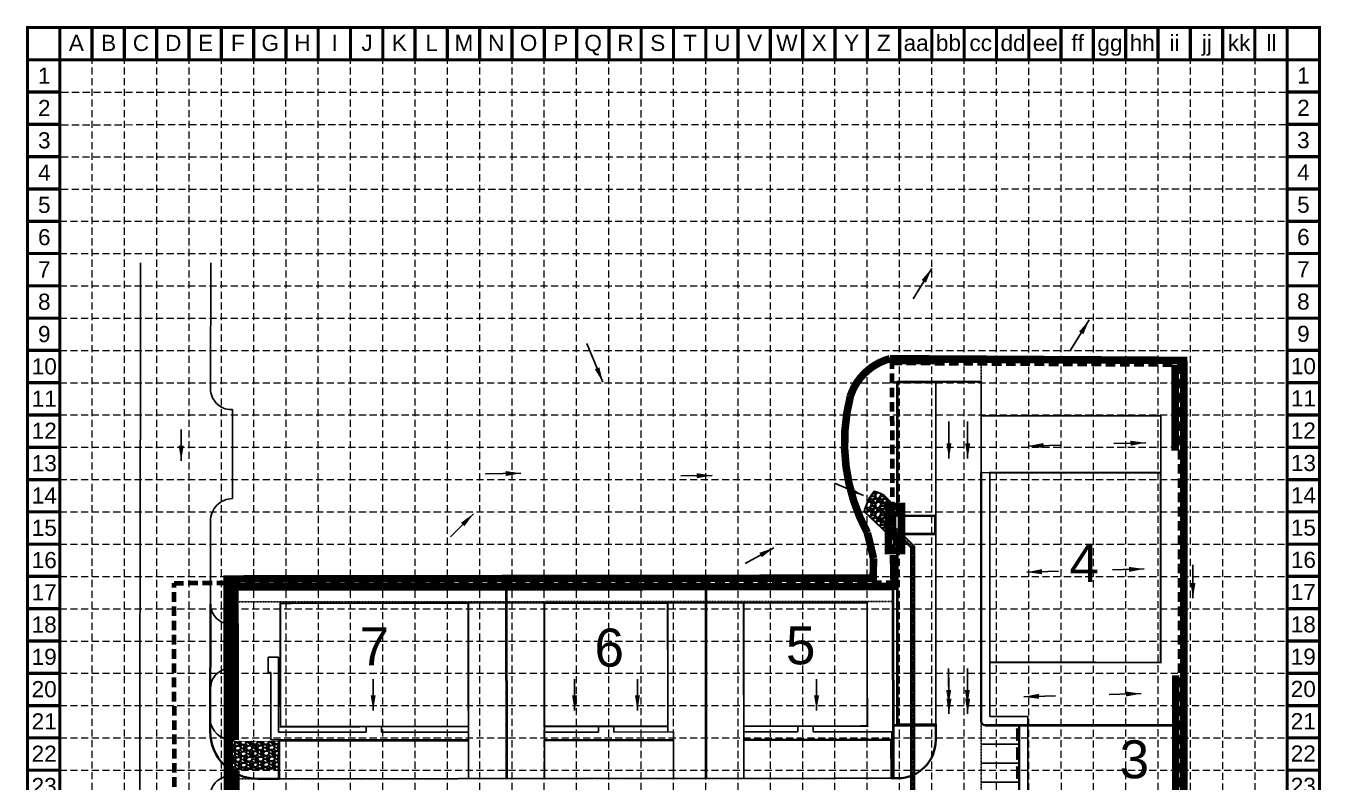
# Model space of a CAD drawing. Header units: inches. Extents: x 9013 to 9695, y 5495 to 6585.
# Drawn here: x 9013 to 9695, y 6187 to 6585 of the extents above; entities that cross this region are included whole.
import ezdxf
from ezdxf.enums import TextEntityAlignment as Align

# ---------------------------------------------------------------- set-up
doc = ezdxf.new("R2010")
doc.units = ezdxf.units.IN
doc.header["$MEASUREMENT"] = 0
for name, pattern in [('CENTER2', [1.125, 0.75, -0.125, 0.125, -0.125]), ('DASHED2', [0.375, 0.25, -0.125]), ('HIDDEN', [0.375, 0.25, -0.125]), ('HIDDEN2', [0.1875, 0.125, -0.0625])]:
    doc.linetypes.add(name, pattern=pattern)
for name, color, linetype in [('BASE', 7, 'Continuous'), ('e-pavement', 253, 'Continuous'), ('Easements Utility', 7, 'HIDDEN2'), ('F-pav-bc', 253, 'Continuous'), ('f-pav-edge-conc', 253, 'Continuous'), ('F-pav-fc', 253, 'Continuous'), ('F-pav-SIDEWALK', 253, 'Continuous'), ('GRID', 254, 'HIDDEN'), ('LEGEND', 7, 'Continuous'), ('LIMITS OF DISTURBANCE', 1, 'HIDDEN'), ('Lot No', 7, 'Continuous'), ('P-PARKING STRIPES', 7, 'Continuous'), ('p-pav-edge-conc', 7, 'Continuous'), ('P-PAV-SIDEWALK', 7, 'Continuous'), ('P-STM-CL', 6, 'CENTER2'), ('SILT FENCE', 200, 'Continuous')]:
    doc.layers.add(name, color=color, linetype=linetype)
for name, color, linetype, lineweight in [('Boundary', 5, 'Continuous', 100), ('Lot Lines', 2, 'Continuous', 40), ('P-DIR-FLOW-ARO', 7, 'Continuous', 30), ('P-PADS', 6, 'Continuous', 50), ('p-pav-fc', 1, 'Continuous', 35), ('P-RIPRAP', 253, 'Continuous', 30), ('P-STM', 4, 'Continuous', 30), ('P-STM-INLET', 4, 'Continuous', 30), ('ROW', 6, 'Continuous', 40), ('Site Conc', 7, 'Continuous', 40)]:
    doc.layers.add(name, color=color, linetype=linetype, lineweight=lineweight)
doc.styles.add('L80', font='simplex', dxfattribs={"height": 2.4})
doc.styles.get("Standard").update_dxf_attribs({"font": 'ARIAL.TTF'})
doc.dimstyles.get("Standard").update_dxf_attribs({"dimtxt": 0.18, "dimasz": 0.18, "dimexe": 0.18, "dimexo": 0.0625, "dimgap": 0.09, "dimtad": 0, "dimtih": 1, "dimtoh": 1, "dimdec": 4, "dimzin": 0, "dimdsep": 46, "dimtxsty": 'Standard', "dimcen": 0.09, "dimadec": 0, "dimazin": 0, "dimtfac": 1, "dimtdec": 4, "dimtofl": 0, "dimtmove": 0, "dimatfit": 3, "dimfxl": 0, "dimtolj": 1, "dimtzin": 0, "dimarcsym": 0})

# ---------------------------------------------------------------- blocks, each defined once
blk = doc.blocks.new('Wheel Stop')
at = {"color": 254, "lineweight": 15}
for p, q in [((24, -12), (96, -12)), ((24, -12), (24, -18)), ((24, -18), (96, -18)), ((26.7, -15), (92.8, -15)), ((96, -12), (96, -18))]:
    blk.add_line(p, q, dxfattribs=at)
for points in [[(24, -12), (26, -15), (24, -18)], [(96, -12), (94, -15), (96, -18)]]:
    blk.add_spline(points, degree=3, dxfattribs=at)

msp = doc.modelspace()

# ---------------------------------------------------------------- hatches: boundary and pattern name
at = {"layer": 'LEGEND'}
h = msp.add_hatch(dxfattribs=at)
h.set_pattern_fill('GRAVEL', color=4, scale=4.197874, angle=136.06574, style=0)
h.set_pattern_definition([(4.078545, (15015.09738, 8739.60406), (50.397924782, 3.906415511), [0.5647652, -55.911851]), (321.0354448, (15015.66072, 8739.64423), (-39.1891011944, 31.928442857), [0.9691547, -95.9462894]), (268.576145, (15016.41427, 8739.03479), (1.808469016, 62.379672199), [0.6833635, -67.653069]), (43.339445, (15018.32141, 8738.65462), (-61.275456247, -57.5482279705), [0.8825526, -87.3726904]), (68.899445, (15018.9633, 8739.26034), (-19.8362057675, -50.839626456), [0.8654127, -85.6759728]), (133.339445, (15019.27485, 8740.06772), (57.5482279705, -61.275456247), [0.8825526, -87.3726904]), (173.7599448, (15018.66914, 8740.7096), (68.4257509477, -7.6337086533), [1.1671307, -115.5458432]), (208.3210448, (15017.50892, 8740.83646), (-85.238982572, -46.1185287385), [1.1018915, -109.0872968]), (257.495345, (15016.53892, 8740.31371), (-13.6797025796, -62.600523107), [0.8855415, -87.6687035]), (311.302145, (15016.3472, 8739.44918), (-30.340866461, 35.06185307), [1.0109823, -49.5381141]), (358.4631448, (15017.01446, 8738.68969), (68.3153352897, -1.6980404827), [1.3074194, -129.434618]), (274.879845, (15015.35773, 8741.56835), (3.685581923, -38.526600445), [0.4462382, -44.1777693]), (307.534945, (15015.39569, 8741.12373), (-33.474273111, 43.910179225), [0.8489654, -84.047777]), (1.065745, (15015.913, 8740.4505), (2.9126222, 3.0230428), [0.5936675, -5.3430202]), (339.264345, (15015.775, 8739.88386), (-20.940454794, 8.51701793), [0.3197017, -31.6503525]), (67.867145, (15016.074, 8739.7707), (-5.71482307, -11.98174736), [0.4521236, -22.1541196]), (167.029545, (15016.24435, 8740.1895), (-14.89436933, 2.691766894), [0.73433, -23.743271]), (297.630845, (15015.5288, 8740.3543), (-3.13346836, 8.84828084), [0.5309933, -12.7438508]), (152.455245, (15017.82737, 8738.08135), (-38.96826763, 20.057115722), [0.7438632, -73.64265]), (206.411945, (15017.16782, 8738.42534), (44.130993278, 21.602995399), [0.62406, -61.7818219]), (69.264345, (15014.94623, 8739.7497), (-8.51701793, -20.940454794), [0.6393992, -31.330655]), (119.676245, (15015.17262, 8740.34767), (21.492582421, -38.195322673), [0.7438632, -73.64265]), (115.509745, (15019.6332, 8739.95564), (9.289983868, -20.609183342), [0.7173327, -35.149318]), (70.840845, (15019.32427, 8740.60304), (-16.923658463, -47.816554209), [0.6010432, -59.5033629]), (202.867145, (15017.8286, 8742.80186), (-20.609193295, -9.289961957), [0.6393992, -31.330655]), (153.419745, (15017.23947, 8742.5534), (50.950019102, -25.771931781), [0.7036938, -69.665496]), (205.509745, (15019.3099, 8741.37467), (20.609183342, 9.289983868), [0.3586663, -35.5079844]), (237.375645, (15018.01, 8742.6271), (-8.62745263, -15.00478401), [0.2140496, -21.1909888]), (302.029545, (15017.8946, 8742.4468), (-6.15651154, 11.7609014), [0.8654127, -16.442862]), (322.074745, (15018.35358, 8741.71315), (-33.143036918, 26.103172294), [0.8020038, -79.3982623]), (79.755845, (15016.5065, 8740.4616), (-2.8021954, -8.9587075), [0.6054258, -14.5302224]), (129.2229448, (15016.61415, 8741.05733), (-45.5664434735, 55.560667756), [1.0569994, -104.6427643]), (197.011145, (15015.94577, 8741.87617), (32.48051751, 9.510808831), [0.4321963, -42.7875594]), (226.065745, (15015.5325, 8741.7497), (0.1104206, -5.935663), [0.2518724, -3.9460014]), (256.322145, (15018.32666, 8741.5642), (8.296204214, 32.811770515), [0.5831854, -57.7355416]), (184.078545, (15018.18876, 8740.99755), (-50.397924782, -3.906415511), [1.1295303, -55.3470858]), (136.065745, (15017.062, 8740.9172), (-5.935663, -0.1104206), [1.0914472, -3.1064266]), (101.370545, (15016.2761, 8741.6745), (9.842026992, -50.287514966), [0.6637426, -65.7104692]), (30.120345, (15016.14524, 8742.3252), (14.67352699, 9.17954678), [0.6112188, -29.9497644]), (343.7117448, (15016.67393, 8742.63194), (86.564017506, -25.1093504), [0.995169, -98.5218906]), (311.4918448, (15017.62916, 8742.35282), (36.386939444, -40.88710438), [1.0528226, -104.22932])])
edge = h.paths.add_edge_path()
edge.add_line((9121.3, 6209.67), (9121.19, 6191.68))
edge.add_arc((9123.24, 6191.18), 2.11, 81.19417, 166.16769, ccw=False)
edge.add_line((9123.56, 6193.26), (9146.01, 6193.26))
edge.add_line((9146.01, 6193.26), (9146.04, 6208.15))
edge.add_line((9146.04, 6208.15), (9123.22, 6208.21))
edge.add_arc((9123.32, 6210.33), 2.13, 197.9891, 267.21927, ccw=False)
at = {"layer": 'P-RIPRAP'}
h = msp.add_hatch(dxfattribs=at)
h.set_pattern_fill('GRAVEL', color=1, scale=5, style=0)
h.set_pattern_definition([(228.0128, (3.6, 5), (-39.999991161, -45.000006708), [0.67268, -66.59544]), (184.9697, (3.15, 4.5), (60.0000052576, 4.999956535), [1.15434, -114.279625]), (132.5104, (2, 4.4), (49.999953592, -55.000043369), [0.81394, -80.58016]), (267.2737, (0.05, 3.15), (4.9999800886, 100.000001475), [1.05119, -104.06779]), (292.8337, (0, 2.1), (-25.000049527, 59.999982059), [1.030775, -102.046865]), (357.2737, (0.4, 1.15), (-100.000001475, 4.9999800886), [1.05119, -104.06779]), (37.6942, (1.45, 1.1), (-65.000036728, -49.9999520258), [1.390145, -137.624245]), (72.2553, (2.55, 1.95), (35.0000538135, 109.9999811562), [1.31244, -129.931605]), (121.4296, (2.95, 3.2), (-40.000041171, 64.9999751825), [1.05475, -104.420365]), (175.2364, (2.4, 4.1), (55.000004732, -4.999957663), [1.20416, -59.003815]), (222.3974, (1.2, 4.2), (-60.0000367554, -54.99996041), [1.55724, -154.166875]), (138.8141, (5, 3.1), (-35.000014734, 29.999986567), [0.531505, -52.61922]), (171.4692, (4.6, 3.45), (64.999991424, -10.00003955), [1.011185, -100.107555]), (225, (3.6, 3.6), (-6e-16, -5.0000015), [0.707105, -6.36396]), (203.1986, (3.25, 4.2), (24.999998653, 10.000006626), [0.38079, -37.698075]), (291.8014, (2.9, 4.05), (-4.99999955, 15.000001365), [0.538515, -26.38731]), (30.9638, (3.1, 3.55), (14.99999011, 10.00001242), [0.874645, -28.280115]), (161.5651, (3.85, 4), (10.00000217, -4.99999202), [0.632455, -15.178935]), (16.3895, (0, 4.05), (50.000010992, 14.999963549), [0.886, -87.714225]), (70.3462, (0.85, 4.3), (-19.999976237, -55.000010678), [0.743305, -73.58704]), (293.1986, (3.85, 5), (-10.000006626, 24.999998653), [0.761575, -37.31729]), (343.6105, (4.15, 4.3), (-50.000010992, 14.999963549), [0.886, -87.714225]), (339.444, (0, 0.95), (-25.000009223, 9.999979982), [0.8544, -41.86562]), (294.7751, (0.8, 0.65), (-24.999960946, 55.000017109), [0.71589, -70.873215]), (66.8014, (3.9, 0), (10.000006626, 24.999998653), [0.761575, -37.31729]), (17.354, (4.2, 0.7), (-65.0000100955, -19.999972511), [0.838155, -82.97712]), (69.444, (1.45, 0), (-9.999979982, -25.000009223), [0.4272, -42.29282]), (101.3099, (3.6, 0), (-4.99998816, 20.00000376), [0.25495, -25.240145]), (165.9638, (3.55, 0.25), (15.00000273, -4.99999029), [1.030775, -19.58475]), (186.009, (2.55, 0.5), (49.9999987545, 4.9999965874), [0.95525, -94.569615]), (303.6901, (3.1, 3.1), (-5.00000667, 9.99999779), [0.72111, -17.306645]), (353.1572, (3.5, 2.5), (84.9999968274, -10.0000399896), [1.25897, -124.637815]), (60.9454, (4.75, 2.35), (-20.000000136, -35.000001923), [0.51478, -50.96337]), (90, (5, 2.8), (-5, 5), [0.3, -4.7]), (120.2564, (2.45, 0.65), (19.999974434, -35.000012279), [0.69462, -68.7676]), (48.0128, (2.1, 1.25), (39.999991161, 45.000006708), [1.34536, -65.92276]), (0, (3, 2.25), (5, 5), [1.3, -3.7]), (325.3048, (4.3, 2.25), (-49.999971295, 35.000043048), [0.79057, -78.26637]), (254.0546, (4.95, 1.8), (-4.999999446, -20.000000633), [0.72801, -35.67254]), (207.646, (4.75, 1.1), (-94.999979036, -50.000038566), [1.185325, -117.34737]), (175.4261, (3.7, 0.55), (-65.0000027916, 4.9999740058), [1.253995, -124.14537])])
edge = h.paths.add_edge_path()
edge.add_arc((9457.41, 6327.33), 12.55, 9.04443, 80.73875)
edge.add_arc((9476.53, 6324.41), 22.95, 138.17034, 167.66485)
edge.add_line((9454.11, 6329.31), (9469.84, 6314.34))
edge.add_line((9469.84, 6314.34), (9469.8, 6329.3))

# ---------------------------------------------------------------- linework, layer by layer
at = {"layer": 'BASE', "color": 9}
msp.add_line((9030.53, 6567.21), (9676.87, 6567.21), dxfattribs=at)
at = {"layer": 'BASE', "const_width": 1.7}
for points in [[(9030.53, 6584.22), (9013.53, 6584.22)], [(9030.53, 6584.22), (9030.53, 6567.21)], [(9047.54, 6584.22), (9047.54, 6567.21)], [(9064.55, 6584.22), (9064.55, 6567.21)], [(9081.56, 6584.22), (9081.56, 6567.21)], [(9098.57, 6584.22), (9098.57, 6567.21)], [(9115.58, 6584.22), (9115.58, 6567.21)], [(9132.59, 6584.22), (9132.59, 6567.21)], [(9149.6, 6584.22), (9149.6, 6567.21)], [(9166.61, 6584.22), (9166.61, 6567.21)], [(9183.61, 6584.22), (9183.61, 6567.21)], [(9200.62, 6584.22), (9200.62, 6567.21)], [(9217.63, 6584.22), (9217.63, 6567.21)], [(9234.64, 6584.22), (9234.64, 6567.21)], [(9251.65, 6584.22), (9251.65, 6567.21)], [(9268.66, 6584.22), (9268.66, 6567.21)], [(9285.67, 6584.22), (9285.67, 6567.21)], [(9302.68, 6584.22), (9302.68, 6567.21)], [(9319.69, 6584.22), (9319.69, 6567.21)], [(9336.69, 6584.22), (9336.69, 6567.21)], [(9353.7, 6584.22), (9353.7, 6567.21)], [(9370.71, 6584.22), (9370.71, 6567.21)], [(9387.72, 6584.22), (9387.72, 6567.21)], [(9404.73, 6584.22), (9404.73, 6567.21)], [(9421.74, 6584.22), (9421.74, 6567.21)], [(9438.75, 6584.22), (9438.75, 6567.21)], [(9455.76, 6584.22), (9455.76, 6567.21)], [(9472.77, 6584.22), (9472.77, 6567.21)], [(9489.77, 6584.22), (9489.77, 6567.21)], [(9506.78, 6584.22), (9506.78, 6567.21)], [(9523.79, 6584.22), (9523.79, 6567.21)], [(9540.8, 6584.22), (9540.8, 6567.21)], [(9557.81, 6584.22), (9557.81, 6567.21)], [(9574.82, 6584.22), (9574.82, 6567.21)], [(9591.83, 6584.22), (9591.83, 6567.21)], [(9608.84, 6584.22), (9608.84, 6567.21)], [(9625.85, 6584.22), (9625.85, 6567.21)], [(9642.86, 6584.22), (9642.86, 6567.21)], [(9659.86, 6584.22), (9659.86, 6567.21)], [(9676.87, 6584.22), (9676.87, 6567.21)], [(9030.53, 6567.21), (9013.53, 6567.21)], [(9693.88, 6567.21), (9676.87, 6567.21)], [(9030.53, 6550.2), (9013.53, 6550.2)], [(9693.88, 6550.2), (9676.87, 6550.2)], [(9030.53, 6533.19), (9013.53, 6533.19)], [(9693.88, 6533.19), (9676.87, 6533.19)], [(9030.53, 6516.18), (9013.53, 6516.18)], [(9693.88, 6516.18), (9676.87, 6516.18)], [(9030.53, 6499.17), (9013.53, 6499.17)], [(9693.88, 6499.17), (9676.87, 6499.17)], [(9030.53, 6482.16), (9013.53, 6482.16)], [(9693.88, 6482.16), (9676.87, 6482.16)], [(9030.53, 6465.15), (9013.53, 6465.15)], [(9693.88, 6465.15), (9676.87, 6465.15)], [(9030.53, 6448.14), (9013.53, 6448.14)], [(9693.88, 6448.14), (9676.87, 6448.14)], [(9030.53, 6431.13), (9013.53, 6431.13)], [(9693.88, 6431.13), (9676.87, 6431.13)], [(9030.53, 6414.13), (9013.53, 6414.13)], [(9693.88, 6414.13), (9676.87, 6414.13)], [(9030.53, 6397.12), (9013.53, 6397.12)], [(9693.88, 6397.12), (9676.87, 6397.12)], [(9030.53, 6380.11), (9013.53, 6380.11)], [(9693.88, 6380.11), (9676.87, 6380.11)], [(9030.53, 6363.1), (9013.53, 6363.1)], [(9693.88, 6363.1), (9676.87, 6363.1)], [(9030.53, 6346.09), (9013.53, 6346.09)], [(9693.88, 6346.09), (9676.87, 6346.09)], [(9030.53, 6329.08), (9013.53, 6329.08)], [(9693.88, 6329.08), (9676.87, 6329.08)], [(9030.53, 6312.07), (9013.53, 6312.07)], [(9693.88, 6312.07), (9676.87, 6312.07)], [(9030.53, 6295.06), (9013.53, 6295.06)], [(9693.88, 6295.06), (9676.87, 6295.06)], [(9030.53, 6278.05), (9013.53, 6278.05)], [(9693.88, 6278.05), (9676.87, 6278.05)], [(9030.53, 6261.05), (9013.53, 6261.05)], [(9693.88, 6261.05), (9676.87, 6261.05)], [(9030.53, 6244.04), (9013.53, 6244.04)], [(9693.88, 6244.04), (9676.87, 6244.04)], [(9030.53, 6227.03), (9013.53, 6227.03)], [(9693.88, 6227.03), (9676.87, 6227.03)], [(9030.53, 6210.02), (9013.53, 6210.02)], [(9693.88, 6210.02), (9676.87, 6210.02)], [(9030.53, 6193.01), (9013.53, 6193.01)], [(9693.88, 6193.01), (9676.87, 6193.01)]]:
    msp.add_lwpolyline(points, dxfattribs=at)
for points in [[(9693.88, 5495.64), (9693.88, 6584.22), (9013.53, 6584.22), (9013.53, 5495.64)], [(9676.87, 5512.65), (9676.87, 6567.21), (9030.53, 6567.21), (9030.53, 5512.65)]]:
    msp.add_lwpolyline(points, close=True, dxfattribs=at)
at = {"layer": 'Boundary', "color": 7, "linetype": 'DASHED2', "ltscale": 20}
for p, q in [((9469.16, 6291.93), (9468.87, 6407.62)), ((9468.87, 6407.62), (9620.29, 6406.71)), ((9620.29, 6406.71), (9620.23, 5831.12)), ((9090.68, 6291.6), (9469.16, 6291.93)), ((9090.97, 6176.74), (9090.68, 6291.6))]:
    msp.add_line(p, q, dxfattribs=at)
at = {"layer": 'e-pavement', "color": 7}
for p, q in [((9121.48, 6336.07), (9121.47, 6382.94)), ((9121.27, 6246.65), (9121.31, 6270.12)), ((9121.35, 6189.97), (9121.21, 6208.94))]:
    msp.add_line(p, q, dxfattribs=at)
for points in [[(9072.98, 6460.32), (9072.95, 6408.25), (9072.85, 6325.66), (9072.62, 6226.26), (9072.66, 6105.8), (9072.68, 5923.85), (9072.52, 5812.85)], [(9109.92, 6324.26), (9109.92, 6324.53)], [(9109.92, 6280.44), (9109.92, 6324.26), (9109.92, 6324.26)], [(9109.76, 6219.37), (9109.92, 6236.29), (9109.92, 6236.29)]]:
    msp.add_lwpolyline(points, dxfattribs=at)
for points in [[(9121.47, 6382.94), (9120.89, 6382.94, -0.414687), (9109.89, 6393.96), (9109.98, 6460.32)], [(9121.31, 6270.12), (9121.14, 6270.1, -0.437677), (9109.92, 6280.44, -0.434558)]]:
    msp.add_lwpolyline(points, format="xyb", dxfattribs=at)
for centre, radius, start, end in [((9121.59, 6324.41), 11.67, 90.54423, 180.73304), ((9120.46, 6236.13), 10.54, 85.6058, 179.14361), ((9120.73, 6220.13), 10.99, 183.96133, 272.04583), ((9120.5, 6179.14), 10.84, 85.7966, 176.3846)]:
    msp.add_arc(centre, radius, start, end, dxfattribs=at)
at = {"layer": 'Easements Utility'}
for p, q in [((9515.79, 6407.34), (9515.77, 6218.73)), ((9468.81, 6397.62), (9515.79, 6397.34)), ((9491.79, 6397.49), (9491.77, 6208.73)), ((9120.71, 6281.63), (9469.19, 6281.93)), ((9515.77, 6218.69), (9515.73, 5860.95)), ((9120.94, 6188.43), (9471.78, 6188.74))]:
    msp.add_line(p, q, dxfattribs=at)
msp.add_arc((9471.77, 6208.74), 20, 270.04983, 359.99448, dxfattribs=at)
at = {"layer": 'F-pav-bc', "color": 7}
for p, q in [((9491.29, 6326.73), (9491.28, 6317.73)), ((9491.27, 6216.73), (9471.27, 6216.73)), ((9145.74, 6208.95), (9245.74, 6209.04)), ((9146.24, 6208.45), (9245.74, 6208.54)), ((9285.74, 6209.07), (9353.74, 6209.13)), ((9390.74, 6209.17), (9468.74, 6209.23)), ((9468.75, 6189.23), (9468.73, 6213.23))]:
    msp.add_line(p, q, dxfattribs=at)
at = {"layer": 'f-pav-edge-conc', "color": 7}
for p, q in [((9610.28, 6379.72), (9516.28, 6379.73)), ((9610.28, 6379.64), (9610.28, 6349.64)), ((9610.28, 6349.72), (9516.28, 6349.73)), ((9245.67, 6281.04), (9285.67, 6281.07)), ((9245.75, 6188.54), (9245.67, 6281.04)), ((9285.75, 6188.57), (9285.67, 6281.07)), ((9350.64, 6281.13), (9390.64, 6281.16)), ((9350.73, 6213.13), (9350.67, 6281.13)), ((9390.75, 6188.67), (9390.67, 6281.16)), ((9353.75, 6188.63), (9353.73, 6213.13))]:
    msp.add_line(p, q, dxfattribs=at)
at = {"layer": 'F-pav-fc', "color": 7}
for p, q in [((9489.79, 6408.07), (9471.79, 6408.07)), ((9491.79, 6407.23), (9471.79, 6407.23)), ((9471.29, 6397.73), (9471.29, 6326.73)), ((9491.79, 6397.73), (9471.29, 6397.73)), ((9471.79, 6397.23), (9471.79, 6327.23)), ((9491.79, 6397.23), (9471.79, 6397.23)), ((9491.29, 6326.73), (9471.29, 6326.73)), ((9491.79, 6327.23), (9471.79, 6327.23)), ((9491.79, 6327.23), (9491.78, 6317.23)), ((9471.28, 6317.73), (9471.27, 6216.73)), ((9491.28, 6317.73), (9471.28, 6317.73)), ((9471.78, 6317.23), (9471.77, 6217.23)), ((9491.78, 6317.23), (9471.78, 6317.23)), ((9491.27, 6217.23), (9471.77, 6217.23)), ((9145.75, 6188.95), (9145.74, 6208.95)), ((9146.25, 6188.95), (9146.24, 6208.45)), ((9285.74, 6208.57), (9353.74, 6208.63)), ((9390.74, 6208.67), (9468.24, 6208.73)), ((9468.25, 6189.23), (9468.24, 6208.73))]:
    msp.add_line(p, q, dxfattribs=at)
at = {"layer": 'F-pav-SIDEWALK', "color": 7}
for p, q in [((9520.28, 6349.65), (9520.27, 6221.23)), ((9140.2, 6252.45), (9140.2, 6244.45)), ((9140.2, 6252.45), (9145.7, 6252.45)), ((9145.7, 6252.45), (9145.73, 6212.95)), ((9140.2, 6244.45), (9141.7, 6244.45)), ((9141.7, 6244.45), (9141.74, 6208.95)), ((9540.27, 6221.23), (9520.27, 6221.23)), ((9540.27, 6221.23), (9540.27, 6216.73)), ((9191.85, 6215.99), (9199.85, 6216)), ((9191.85, 6215.99), (9191.85, 6212.99)), ((9199.85, 6216), (9199.85, 6213)), ((9314.23, 6216.1), (9322.23, 6216.11)), ((9314.23, 6216.1), (9314.23, 6213.1)), ((9322.23, 6216.11), (9322.23, 6213.11)), ((9419.23, 6216.19), (9427.23, 6216.2)), ((9419.23, 6216.19), (9419.23, 6213.19)), ((9427.23, 6216.2), (9427.23, 6213.2)), ((9141.74, 6208.95), (9145.74, 6208.95)), ((9145.73, 6212.95), (9191.85, 6212.99)), ((9199.85, 6213), (9245.73, 6213.04)), ((9285.73, 6213.07), (9314.23, 6213.1)), ((9285.73, 6213.07), (9314.23, 6213.1)), ((9322.23, 6213.11), (9353.49, 6213.13)), ((9322.23, 6213.11), (9353.73, 6213.13)), ((9390.73, 6213.17), (9419.23, 6213.19)), ((9390.73, 6213.17), (9419.23, 6213.19)), ((9427.23, 6213.2), (9468.73, 6213.23)), ((9427.23, 6213.2), (9458.49, 6213.22)), ((9469.43, 6209.48), (9469.43, 6213.48))]:
    msp.add_line(p, q, dxfattribs=at)
at = {"layer": 'GRID', "color": 252, "linetype": 'HIDDEN', "lineweight": 0, "ltscale": 15}
for p, q in [((9047.7, 5580.69), (9047.61, 6566.57)), ((9064.78, 5580.69), (9064.57, 6566.56)), ((9081.74, 5580.69), (9081.58, 6566.51)), ((9098.84, 5580.68), (9098.57, 6566.49)), ((9115.69, 5580.68), (9115.62, 6566.62)), ((9132.59, 5580.68), (9132.65, 6566.59)), ((9149.73, 5580.68), (9149.64, 6566.53)), ((9166.8, 5580.67), (9166.63, 6566.54)), ((9183.67, 5580.67), (9183.68, 6566.53)), ((9200.73, 5580.67), (9200.71, 6566.53)), ((9217.63, 5580.66), (9217.67, 6566.52)), ((9234.65, 5580.66), (9234.75, 6566.5)), ((9251.65, 5580.66), (9251.65, 6567.21)), ((9268.66, 5580.66), (9268.66, 6567.21)), ((9285.67, 5580.65), (9285.67, 6567.21)), ((9302.68, 5580.65), (9302.68, 6567.21)), ((9319.69, 5580.65), (9319.69, 6567.21)), ((9336.69, 5580.65), (9336.69, 6567.21)), ((9353.7, 5580.64), (9353.7, 6567.21)), ((9370.71, 5580.64), (9370.71, 6567.21)), ((9387.72, 5580.64), (9387.72, 6567.21)), ((9404.73, 5580.64), (9404.73, 6567.21)), ((9421.74, 5580.63), (9421.74, 6567.21)), ((9438.75, 5580.63), (9438.75, 6567.21)), ((9455.76, 5580.63), (9455.76, 6567.21)), ((9472.77, 5580.62), (9472.77, 6567.21)), ((9489.77, 5580.62), (9489.77, 6567.21)), ((9506.86, 5580.66), (9506.78, 6567.21)), ((9523.86, 5580.74), (9523.79, 6567.21)), ((9540.85, 5580.54), (9540.8, 6567.21)), ((9558.02, 5580.7), (9557.89, 6567.59)), ((9574.93, 5580.52), (9574.89, 6567.59)), ((9591.96, 5580.73), (9591.9, 6567.59)), ((9609, 5580.79), (9608.91, 6567.59)), ((9625.97, 5580.64), (9625.92, 6567.59)), ((9643.02, 5580.41), (9642.93, 6567.59)), ((9660.04, 5580.46), (9659.94, 6567.59)), ((9031.31, 6550.08), (9676.59, 6550.17)), ((9031.29, 6533.03), (9676.59, 6533.16)), ((9031.2, 6516.07), (9676.87, 6516.18)), ((9031.18, 6499.08), (9676.87, 6499.17)), ((9030.53, 6482.16), (9676.87, 6482.16)), ((9030.53, 6465.15), (9676.87, 6465.15)), ((9030.53, 6448.14), (9676.87, 6448.14)), ((9030.53, 6431.13), (9676.87, 6431.13)), ((9030.53, 6414.13), (9676.87, 6414.13)), ((9030.53, 6397.12), (9676.87, 6397.12)), ((9030.53, 6380.11), (9676.87, 6380.11)), ((9030.53, 6363.1), (9676.87, 6363.1)), ((9030.53, 6346.09), (9676.87, 6346.09)), ((9030.53, 6329.08), (9676.87, 6329.08)), ((9030.53, 6312.07), (9676.87, 6312.07)), ((9030.53, 6295.06), (9676.87, 6295.06)), ((9030.53, 6278.05), (9676.87, 6278.05)), ((9030.53, 6261.05), (9676.87, 6261.05)), ((9030.53, 6244.04), (9676.87, 6244.04)), ((9030.53, 6227.03), (9676.87, 6227.03)), ((9030.53, 6210.02), (9676.87, 6210.02)), ((9030.53, 6193.01), (9676.87, 6193.01))]:
    msp.add_line(p, q, dxfattribs=at)
at = {"layer": 'LEGEND', "color": 4, "const_width": 0.42}
msp.add_lwpolyline([(9121.3, 6209.67), (9121.19, 6191.68, -0.388746), (9123.56, 6193.26), (9146.01, 6193.26), (9146.04, 6208.15), (9123.22, 6208.21, -0.31161)], format="xyb", close=True, dxfattribs=at)
at = {"layer": 'LIMITS OF DISTURBANCE', "ltscale": 70, "const_width": 4}
msp.add_lwpolyline([(9622.37, 6408.84), (9467.66, 6409.74, 0.25133), (9446.84, 6390.06, 0.188794), (9455.83, 6317.99, -0.00187), (9459.01, 6304.64), (9458.88, 6294.16), (9118.6, 6293.72), (9119.24, 6059.18), (9467.75, 6059.49), (9468.27, 5828.71), (9621.48, 5829.1), (9622.25, 5829.08), (9622.5, 6406.52)], format="xyb", close=True, dxfattribs=at)
at = {"layer": 'Lot Lines', "color": 7}
for p, q in [((9265.66, 6291.76), (9265.75, 6188.56)), ((9370.66, 6291.85), (9370.75, 6188.61)), ((9469.16, 6291.93), (9469.43, 6188.75)), ((9469.36, 6216.73), (9491.77, 6216.73)), ((9517.76, 6216.73), (9620.27, 6216.72))]:
    msp.add_line(p, q, dxfattribs=at)
at = {"layer": 'P-PADS'}
msp.add_line((9245.67, 6281.04), (9245.67, 6281.04), dxfattribs=at)
at = {"layer": 'P-PADS', "color": 7, "const_width": 1}
for points in [[(9520.28, 6349.73), (9610.28, 6349.72), (9610.27, 6249.72), (9520.27, 6249.81)], [(9146.73, 6215.95), (9146.67, 6280.95), (9245.67, 6281.04), (9245.73, 6216.04)], [(9350.67, 6281.13), (9350.73, 6216.13), (9285.73, 6216.07), (9285.67, 6281.07), (9350.67, 6281.13)], [(9455.67, 6281.22), (9455.73, 6216.22), (9390.73, 6216.17), (9390.67, 6281.16), (9455.67, 6281.22)]]:
    msp.add_lwpolyline(points, close=True, dxfattribs=at)
at = {"layer": 'P-PARKING STRIPES'}
for p, q in [((9515.77, 6206.73), (9535.77, 6206.73)), ((9515.77, 6196.73), (9535.77, 6196.73)), ((9515.77, 6186.73), (9535.77, 6186.73))]:
    msp.add_line(p, q, dxfattribs=at)
at = {"layer": 'p-pav-edge-conc'}
for p, q in [((9491.79, 6397.73), (9491.77, 6217.23)), ((9515.79, 6397.73), (9491.79, 6397.73)), ((9515.79, 6397.73), (9515.78, 6349.73)), ((9146.22, 6188.45), (9468.25, 6188.73))]:
    msp.add_line(p, q, dxfattribs=at)
at = {"layer": 'p-pav-fc', "color": 7}
for p, q in [((9515.78, 6349.73), (9515.77, 6218.73)), ((9516.28, 6349.73), (9515.78, 6349.73)), ((9109.75, 6213.5), (9109.92, 6280.44)), ((9491.77, 6217.23), (9491.27, 6217.23)), ((9491.77, 6217.23), (9491.77, 6208.73)), ((9517.77, 6216.73), (9535.77, 6216.73)), ((9535.77, 6216.73), (9535.76, 6136.73)), ((9134.77, 6188.44), (9146.22, 6188.45)), ((9146.22, 6188.45), (9146.22, 6188.95)), ((9468.25, 6188.73), (9468.25, 6189.23)), ((9468.25, 6188.73), (9471.78, 6188.74))]:
    msp.add_line(p, q, dxfattribs=at)
for centre, radius, start, end in [((9517.77, 6218.73), 2, 179.99448, 269.99448), ((9134.75, 6213.44), 25, 179.85656, 270.04983), ((9471.77, 6208.74), 20, 270.04983, 359.99448)]:
    msp.add_arc(centre, radius, start, end, dxfattribs=at)
at = {"layer": 'P-PAV-SIDEWALK'}
for q in [(9536.27, 6216.73), (9540.26, 6178.73)]:
    msp.add_line((9540.27, 6216.73), q, dxfattribs=at)
at = {"layer": 'P-RIPRAP', "color": 1}
msp.add_lwpolyline([(9469.8, 6329.3, 0.323446), (9459.43, 6339.72, 0.129409), (9454.11, 6329.31), (9469.84, 6314.34)], format="xyb", close=True, dxfattribs=at)
at = {"layer": 'P-STM', "color": 5}
for points in [[(9480.71, 5872.73), (9480.58, 6310.83), (9469.82, 6321.54)], [(9478.96, 5872.73), (9478.83, 6310.1), (9469.83, 6319.06)]]:
    msp.add_lwpolyline(points, dxfattribs=at)
at = {"layer": 'P-STM-CL', "color": 5, "flags": 128}
msp.add_lwpolyline([(9482.3, 5812.57), (9481.11, 5819.97, -0.03978), (9479.84, 5835.81), (9479.7, 6310.47), (9469.82, 6320.3)], format="xyb", dxfattribs=at)
at = {"layer": 'P-STM-INLET', "color": 5}
for p, q in [((9469.84, 6311.3), (9469.8, 6329.3)), ((9469.8, 6329.3), (9470.55, 6329.3)), ((9470.59, 6311.3), (9470.55, 6329.3)), ((9469.84, 6311.3), (9470.59, 6311.3))]:
    msp.add_line(p, q, dxfattribs=at)
at = {"layer": 'ROW', "color": 7}
msp.add_line((9120.97, 6176.84), (9120.68, 6291.63), dxfattribs=at)
at = {"layer": 'SILT FENCE', "const_width": 4}
for points in [[(9617.95, 6361.39), (9617.95, 6406.4)], [(9469.79, 6289.7), (9122.75, 6289.58), (9122.98, 6208.85)], [(9535.53, 5845.76), (9618.18, 5845.6), (9618.15, 6243.03)], [(9123.2, 6192.93), (9123.12, 6135.65)]]:
    msp.add_lwpolyline(points, dxfattribs=at)
msp.add_lwpolyline([(9466.99, 6331.82), (9473.75, 6331.92), (9473.76, 6308.65), (9466.97, 6308.68)], close=True, dxfattribs=at)
at = {"layer": 'SILT FENCE', "ltscale": 70, "const_width": 4}
msp.add_lwpolyline([(9469.92, 6287.87), (9469.53, 6306.38)], dxfattribs=at)

# ---------------------------------------------------------------- block references
at = {"layer": 'Site Conc', "color": 7, "xscale": 0.08333332999960344, "yscale": 0.08333332999882259, "zscale": 0.08333332999987189, "rotation": 270.010690288745}
for p in [(9535.78, 6216.71), (9535.78, 6206.71), (9535.78, 6196.71)]:
    msp.add_blockref('Wheel Stop', p, dxfattribs=at)

# ---------------------------------------------------------------- texts
at = {"layer": 'BASE'}
for s, height, p in [('A', 8.5, (9039.24, 6576.11)), ('B', 8.5, (9056.25, 6576.11)), ('C', 8.5, (9073.26, 6576.11)), ('D', 8.5, (9090.27, 6576.11)), ('E', 8.5, (9107.28, 6576.11)), ('F', 8.5, (9124.29, 6576.11)), ('G', 8.5, (9141.3, 6576.11)), ('H', 8.5, (9158.31, 6576.11)), ('I', 8.5, (9175.32, 6576.11)), ('J', 8.5, (9192.32, 6576.11)), ('K', 8.5, (9209.33, 6576.11)), ('L', 8.5, (9226.34, 6576.11)), ('M', 8.5, (9243.35, 6576.11)), ('N', 8.5, (9260.36, 6576.11)), ('O', 8.5, (9277.37, 6576.11)), ('P', 8.5, (9294.38, 6576.11)), ('Q', 8.5, (9311.39, 6576.11)), ('R', 8.5, (9328.4, 6576.11)), ('S', 8.5, (9345.41, 6576.11)), ('T', 8.5, (9362.41, 6576.11)), ('U', 8.5, (9379.42, 6576.11)), ('V', 8.5, (9396.43, 6576.11)), ('W', 8.5, (9413.44, 6576.11)), ('X', 8.5, (9430.45, 6576.11)), ('Y', 8.5, (9447.46, 6576.11)), ('Z', 8.5, (9464.47, 6576.11)), ('aa', 8.504, (9481.48, 6576.11)), ('bb', 8.504, (9498.49, 6576.11)), ('cc', 8.504, (9515.49, 6576.11)), ('dd', 8.504, (9532.5, 6576.11)), ('ee', 8.504, (9549.51, 6576.11)), ('ff', 8.504, (9566.52, 6576.11)), ('gg', 8.504, (9583.53, 6576.11)), ('hh', 8.504, (9600.54, 6576.11)), ('ii', 8.504, (9617.55, 6576.11)), ('jj', 8.504, (9634.56, 6576.11)), ('kk', 8.504, (9651.57, 6576.11)), ('ll', 8.504, (9668.57, 6576.11)), ('1', 8.5, (9022.34, 6558.89)), ('1', 8.5, (9022.36, 6558.82)), ('1', 8.5, (9685.41, 6558.93)), ('2', 8.5, (9022.36, 6541.81)), ('2', 8.5, (9685.41, 6541.92)), ('3', 8.5, (9022.36, 6524.8)), ('3', 8.5, (9685.41, 6524.91)), ('4', 8.5, (9022.36, 6507.79)), ('4', 8.5, (9685.41, 6507.9)), ('5', 8.5, (9022.36, 6490.79)), ('5', 8.5, (9685.41, 6490.89)), ('6', 8.5, (9022.36, 6473.78)), ('6', 8.5, (9685.41, 6473.88)), ('7', 8.5, (9022.36, 6456.77)), ('7', 8.5, (9685.41, 6456.87)), ('8', 8.5, (9022.36, 6439.76)), ('8', 8.5, (9685.41, 6439.86)), ('9', 8.5, (9022.36, 6422.75)), ('9', 8.5, (9685.41, 6422.85)), ('10', 8.504, (9022.36, 6405.74)), ('10', 8.504, (9685.41, 6405.85)), ('11', 8.504, (9022.36, 6388.73)), ('11', 8.504, (9685.41, 6388.84)), ('12', 8.504, (9022.34, 6371.8)), ('12', 8.504, (9685.39, 6371.9)), ('13', 8.504, (9022.36, 6354.71)), ('13', 8.504, (9685.41, 6354.82)), ('14', 8.504, (9022.36, 6337.71)), ('14', 8.504, (9685.41, 6337.81)), ('15', 8.504, (9022.36, 6320.7)), ('15', 8.504, (9685.41, 6320.8)), ('16', 8.504, (9022.36, 6303.69)), ('16', 8.504, (9685.41, 6303.79)), ('17', 8.504, (9022.3, 6286.73)), ('17', 8.504, (9685.35, 6286.83)), ('18', 8.504, (9022.3, 6269.72)), ('18', 8.504, (9685.35, 6269.82)), ('19', 8.504, (9022.3, 6252.71)), ('19', 8.504, (9685.35, 6252.81)), ('20', 8.504, (9022.3, 6235.7)), ('20', 8.504, (9685.35, 6235.8)), ('21', 8.504, (9022.3, 6218.69)), ('21', 8.504, (9685.35, 6218.79)), ('22', 8.504, (9022.3, 6201.68)), ('22', 8.504, (9685.35, 6201.79)), ('23', 8.504, (9022.3, 6184.67)), ('23', 8.504, (9685.35, 6184.78))]:
    msp.add_text(s, height=height, dxfattribs=at).set_placement(p, align=Align.MIDDLE_CENTER)
at = {"layer": 'Lot No'}
for s, p in [('4', (9569.97, 6302.15)), ('3', (9596.4, 6198.74))]:
    msp.add_text(s, height=20, dxfattribs=at).set_placement(p, align=Align.MIDDLE_CENTER)
for s, p in [('7', (9196.2, 6258.32)), ('5', (9420.67, 6258.75)), ('6', (9319.87, 6257.55))]:
    msp.add_text(s, height=20, rotation=0.00004, dxfattribs=at).set_placement(p, align=Align.MIDDLE_CENTER)

# ---------------------------------------------------------------- leaders
at = {"layer": 'P-DIR-FLOW-ARO'}
for points in [[(9489.7, 6457.31), (9479.84, 6441.35)], [(9489.7, 6457.31), (9479.84, 6441.35)], [(9572.62, 6430.15), (9562.76, 6414.19)], [(9572.62, 6430.15), (9562.76, 6414.19)], [(9316.53, 6397.32), (9308.09, 6417.68)], [(9316.53, 6397.32), (9308.09, 6417.68)], [(9094.44, 6355.97), (9094.44, 6372.41)], [(9094.44, 6355.97), (9094.44, 6372.41)], [(9498.77, 6357.21), (9498.76, 6376.59)], [(9498.77, 6357.21), (9498.76, 6376.59)], [(9508.61, 6357.21), (9508.6, 6376.59)], [(9508.61, 6357.21), (9508.6, 6376.59)], [(9540.57, 6363.77), (9557.3, 6364.28)], [(9540.57, 6363.77), (9557.3, 6364.28)], [(9602.35, 6365.44), (9585.62, 6365.04)], [(9602.35, 6365.44), (9585.62, 6365.04)], [(9273.29, 6349.4), (9254.62, 6349.1)], [(9273.29, 6349.4), (9254.62, 6349.1)], [(9373.98, 6348.21), (9357.48, 6348.03)], [(9373.98, 6348.21), (9357.48, 6348.03)], [(9453.83, 6337.64), (9438.44, 6344.13)], [(9453.83, 6337.64), (9438.44, 6344.13)], [(9248.34, 6328.07), (9236.27, 6316.01)], [(9248.34, 6328.07), (9236.27, 6316.01)], [(9406.56, 6310.21), (9391.4, 6301.83)], [(9406.56, 6310.21), (9391.4, 6301.83)], [(9539.76, 6297.31), (9556.49, 6297.82)], [(9539.76, 6297.31), (9556.49, 6297.82)], [(9601.54, 6298.98), (9584.8, 6298.58)], [(9601.54, 6298.98), (9584.8, 6298.58)], [(9627.25, 6283.59), (9627.25, 6301.24)], [(9627.25, 6283.59), (9627.25, 6301.24)], [(9195.55, 6224.46), (9195.55, 6241)], [(9195.55, 6224.46), (9195.55, 6241)], [(9301.61, 6224.46), (9301.61, 6241)], [(9301.61, 6224.46), (9301.61, 6241)], [(9334.72, 6224.46), (9334.72, 6241)], [(9334.72, 6224.46), (9334.72, 6241)], [(9429.04, 6224.46), (9429.04, 6241)], [(9429.04, 6224.46), (9429.04, 6241)], [(9498.61, 6227.23), (9498.59, 6246.62)], [(9498.77, 6222.64), (9498.76, 6242.02)], [(9508.45, 6227.24), (9508.44, 6246.62)], [(9508.61, 6222.65), (9508.6, 6242.03)], [(9599.92, 6233.33), (9583.18, 6232.93)], [(9599.92, 6233.33), (9583.18, 6232.93)], [(9538.14, 6231.66), (9554.87, 6232.17)], [(9538.14, 6231.66), (9554.87, 6232.17)]]:
    msp.add_leader(points, dimstyle='Standard', override={"dimasz": 8, "dimexo": 0.0625, "dimgap": 0.09, "dimtad": 0, "dimtxsty": 'L80'}, dxfattribs=at)

doc.saveas('drawing.dxf')
